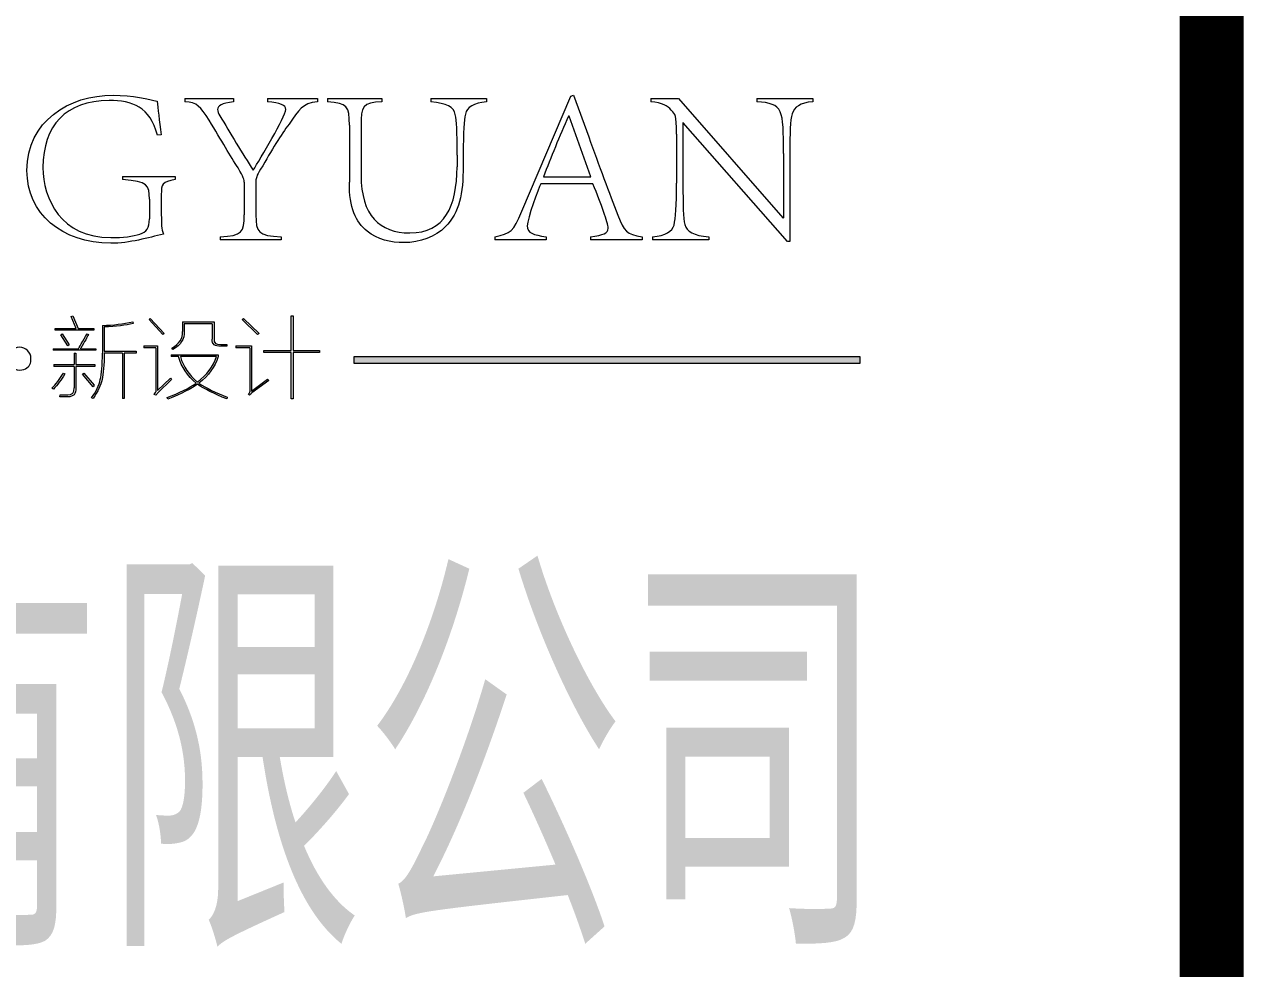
# Model space of a CAD drawing. Header units: inches. Extents: x -3733042 to -3450527, y 579159 to 997713.
# Drawn here: x -3718906.8 to -3718429, y 632456.5 to 632826.5 of the extents above; entities that cross this region are included whole.
import ezdxf

# ---------------------------------------------------------------- set-up
doc = ezdxf.new("R2010")
doc.units = ezdxf.units.IN
doc.header["$LTSCALE"] = 1000
doc.header["$MEASUREMENT"] = 0
doc.layers.get('0').update_dxf_attribs({"lineweight": 18})
for name, color, linetype, lineweight in [('PUB_TITLE', 153, 'Continuous', 18), ('SURFACE', 255, 'Continuous', 18), ('图层 1', 7, 'Continuous', 18)]:
    doc.layers.add(name, color=color, linetype=linetype, lineweight=lineweight)
doc.styles.add('-黑体', font='', dxfattribs={"width": 0.7})
doc.styles.get('-黑体').set_extended_font_data('微软雅黑')

# ---------------------------------------------------------------- blocks, each defined once
blk = doc.blocks.new('A$C25720DE8')
at = {"layer": 'PUB_TITLE'}
blk.add_lwpolyline([(87600, 1500, 150, 150, 0), (87600, 61500, 150, 150, 0), (3750, 61500, 150, 150, 0), (3750, 1500, 150, 150, 0)], format="xyseb", close=True, dxfattribs=at)

msp = doc.modelspace()

# ---------------------------------------------------------------- hatches: boundary and pattern name
msp.add_hatch(color=256).paths.add_polyline_path([(-3718777.58, 632696.3), (-3718579.44, 632696.3), (-3718579.44, 632693.62), (-3718777.58, 632693.62)], flags=0)

# ---------------------------------------------------------------- linework, layer by layer
for p, q in [((-3718843.96, 632797.41), (-3718843.96, 632796.17)), ((-3718824.85, 632797.41), (-3718824.85, 632796.17)), ((-3718811.58, 632797.41), (-3718811.58, 632796.17)), ((-3718791.93, 632797.41), (-3718791.93, 632796.17)), ((-3718788.05, 632797.41), (-3718788.05, 632796.17)), ((-3718766.72, 632797.41), (-3718766.72, 632796.17)), ((-3718747.52, 632797.41), (-3718747.52, 632796.17)), ((-3718725.76, 632797.41), (-3718725.76, 632796.17)), ((-3718661.36, 632797.41), (-3718661.36, 632796.17)), ((-3718619.77, 632797.41), (-3718619.77, 632796.17)), ((-3718597.83, 632797.41), (-3718597.83, 632796.17)), ((-3718779.47, 632786.97), (-3718779.47, 632764.59)), ((-3718774.86, 632786.97), (-3718774.86, 632767.33)), ((-3718648.8, 632787.86), (-3718648.8, 632764.32)), ((-3718651.28, 632783.52), (-3718651.28, 632764.32)), ((-3718609.34, 632775.91), (-3718609.34, 632750.69)), ((-3718606.86, 632775.91), (-3718606.86, 632741.4)), ((-3718737.26, 632775.29), (-3718737.26, 632770.6)), ((-3718734.87, 632775.29), (-3718734.87, 632771.05)), ((-3718868.37, 632766.89), (-3718868.37, 632765.65)), ((-3718847.67, 632766.89), (-3718847.67, 632765.65)), ((-3718820.69, 632764.59), (-3718820.69, 632751.84)), ((-3718816.09, 632765.21), (-3718816.09, 632751.84)), ((-3718857.84, 632758.04), (-3718857.84, 632750.34)), ((-3718853.15, 632759.81), (-3718853.15, 632751.84)), ((-3718830.07, 632743.26), (-3718830.07, 632742.02)), ((-3718806.18, 632743.26), (-3718806.18, 632742.02)), ((-3718722.49, 632743.26), (-3718722.49, 632742.02)), ((-3718702.41, 632743.26), (-3718702.41, 632742.02)), ((-3718684.98, 632743.26), (-3718684.98, 632742.02)), ((-3718664.72, 632743.26), (-3718664.72, 632742.02)), ((-3718660.65, 632743.26), (-3718660.65, 632742.02)), ((-3718638.62, 632743.26), (-3718638.62, 632742.02))]:
    msp.add_line(p, q)
at = {"lineweight": 9}
for p, q in [((-3718888.44, 632711.97), (-3718887.88, 632712.25)), ((-3718886.48, 632707.34), (-3718888.44, 632711.97)), ((-3718887.88, 632712.25), (-3718885.78, 632707.34)), ((-3718857.88, 632710.85), (-3718857.46, 632711.27)), ((-3718852.56, 632704.96), (-3718857.88, 632710.85)), ((-3718857.46, 632711.27), (-3718851.99, 632705.38)), ((-3718844.84, 632709.87), (-3718844.84, 632706.08)), ((-3718844.14, 632709.16), (-3718844.14, 632706.08)), ((-3718833.21, 632709.16), (-3718833.21, 632703.14)), ((-3718832.5, 632709.87), (-3718832.5, 632703.14)), ((-3718821.43, 632710.85), (-3718821.01, 632711.27)), ((-3718815.4, 632704.96), (-3718821.43, 632710.85)), ((-3718821.01, 632711.27), (-3718814.84, 632705.38)), ((-3718802.23, 632712.25), (-3718801.52, 632712.25)), ((-3718802.23, 632698.65), (-3718802.23, 632712.25)), ((-3718801.52, 632712.25), (-3718801.52, 632698.65)), ((-3718894.75, 632706.64), (-3718894.75, 632707.34)), ((-3718894.75, 632707.34), (-3718886.48, 632707.34)), ((-3718879.61, 632706.64), (-3718894.75, 632706.64)), ((-3718892.51, 632704.82), (-3718891.95, 632705.24)), ((-3718889.84, 632700.47), (-3718892.51, 632704.82)), ((-3718891.95, 632705.24), (-3718889.28, 632700.9)), ((-3718885.78, 632707.34), (-3718879.61, 632707.34)), ((-3718879.61, 632707.34), (-3718879.61, 632706.64)), ((-3718876.24, 632708.47), (-3718876.24, 632697.67)), ((-3718875.55, 632707.91), (-3718875.55, 632698.37)), ((-3718851.99, 632705.38), (-3718852.56, 632704.96)), ((-3718814.84, 632705.38), (-3718815.4, 632704.96)), ((-3718895.59, 632699.35), (-3718895.59, 632698.79)), ((-3718889.28, 632700.9), (-3718889.84, 632700.47)), ((-3718878.77, 632699.35), (-3718878.77, 632698.79)), ((-3718859.98, 632700.47), (-3718859.98, 632699.78)), ((-3718855.36, 632699.78), (-3718855.36, 632682.53)), ((-3718854.66, 632700.47), (-3718854.66, 632682.95)), ((-3718827.46, 632701.03), (-3718827.46, 632700.34)), ((-3718823.95, 632700.47), (-3718823.95, 632699.78)), ((-3718818.49, 632699.78), (-3718818.49, 632682.53)), ((-3718817.79, 632700.47), (-3718817.79, 632682.81)), ((-3718887.32, 632697.67), (-3718887.32, 632693.19)), ((-3718886.62, 632697.67), (-3718886.62, 632693.19)), ((-3718868.39, 632697.67), (-3718868.39, 632679.86)), ((-3718867.7, 632697.67), (-3718867.7, 632679.86)), ((-3718863.07, 632698.37), (-3718863.07, 632697.67)), ((-3718849.33, 632696.97), (-3718849.33, 632696.27)), ((-3718830.83, 632696.97), (-3718830.83, 632696.27)), ((-3718813.02, 632697.95), (-3718813.02, 632698.65)), ((-3718813.02, 632698.65), (-3718802.23, 632698.65)), ((-3718802.23, 632697.95), (-3718813.02, 632697.95)), ((-3718802.23, 632679.73), (-3718802.23, 632697.95)), ((-3718801.52, 632698.65), (-3718791.15, 632698.65)), ((-3718791.15, 632697.95), (-3718801.52, 632697.95)), ((-3718801.52, 632697.95), (-3718801.52, 632679.73)), ((-3718791.15, 632698.65), (-3718791.15, 632697.95)), ((-3718895.31, 632693.19), (-3718895.31, 632692.48)), ((-3718887.32, 632692.48), (-3718887.32, 632684.08)), ((-3718886.62, 632692.48), (-3718886.62, 632684.08)), ((-3718884.09, 632689.4), (-3718883.54, 632689.82)), ((-3718883.54, 632689.82), (-3718879.47, 632685.05)), ((-3718879.19, 632693.19), (-3718879.19, 632692.48)), ((-3718879.89, 632684.49), (-3718884.09, 632689.4)), ((-3718879.47, 632685.05), (-3718879.89, 632684.49)), ((-3718801.52, 632679.73), (-3718802.23, 632679.73))]:
    msp.add_line(p, q, dxfattribs=at)
at = {"lineweight": 0}
for p, q in [((-3718777.58, 632696.3), (-3718579.44, 632696.3)), ((-3718777.58, 632693.62), (-3718777.58, 632696.3)), ((-3718579.44, 632693.62), (-3718777.58, 632693.62))]:
    msp.add_line(p, q, dxfattribs=at)
for points, knots in [([(-3718852.36, 632744.32), (-3718858.11, 632742.91), (-3718865.63, 632740.7), (-3718872.88, 632740.7), (-3718892.17, 632740.7), (-3718905.8, 632752.37), (-3718905.8, 632769.19), (-3718905.8, 632788.56), (-3718889.43, 632798.74), (-3718872, 632798.74), (-3718864.48, 632798.74), (-3718857.75, 632797.24), (-3718854.74, 632796.35)], [0, 0, 0, 0, 33.705261, 33.705261, 33.705261, 67.410522, 67.410522, 67.410522, 101.115782, 101.115782, 101.115782, 134.821043, 134.821043, 134.821043, 134.821043]), ([(-3718854.66, 632783.08), (-3718857.58, 632794.23), (-3718864.48, 632796.62), (-3718873.59, 632796.62), (-3718890.58, 632796.62), (-3718899.52, 632786.79), (-3718899.52, 632770.43), (-3718899.52, 632758.04), (-3718892.44, 632742.91), (-3718872.88, 632742.91), (-3718868.19, 632742.91), (-3718864.21, 632743.44), (-3718861.56, 632744.32)], [0, 0, 0, 0, 29.848745, 29.848745, 29.848745, 59.69749, 59.69749, 59.69749, 89.546235, 89.546235, 89.546235, 119.39498, 119.39498, 119.39498, 119.39498]), ([(-3718824.85, 632796.17), (-3718829.54, 632795.56), (-3718831.13, 632794.67), (-3718831.13, 632793.16), (-3718831.13, 632792.46), (-3718830.78, 632791.57), (-3718830.16, 632790.6)], [0, 0, 0, 0, 5.054294, 5.054294, 5.054294, 10.108587, 10.108587, 10.108587, 10.108587]), ([(-3718817.15, 632769.37), (-3718814.5, 632773.7), (-3718804.41, 632790.33), (-3718804.41, 632793.08), (-3718804.41, 632794.94), (-3718806.44, 632795.56), (-3718811.58, 632796.17)], [0, 0, 0, 0, 17.583386, 17.583386, 17.583386, 35.166771, 35.166771, 35.166771, 35.166771]), ([(-3718774.86, 632767.33), (-3718774.86, 632751.67), (-3718767.7, 632744.77), (-3718755.75, 632744.77), (-3718742.13, 632744.77), (-3718737.35, 632755.21), (-3718737.26, 632770.6)], [0, 0, 0, 0, 34.042655, 34.042655, 34.042655, 68.085311, 68.085311, 68.085311, 68.085311]), ([(-3718704.45, 632763.97), (-3718705.33, 632762.29), (-3718709.75, 632750.34), (-3718709.75, 632747.6), (-3718709.75, 632744.59), (-3718707.37, 632744.06), (-3718702.41, 632743.26)], [0, 0, 0, 0, 13.211114, 13.211114, 13.211114, 26.422228, 26.422228, 26.422228, 26.422228]), ([(-3718684.98, 632743.26), (-3718679.93, 632743.97), (-3718678.08, 632744.5), (-3718678.08, 632746.63), (-3718678.08, 632748.92), (-3718680.73, 632755.83), (-3718684, 632763.97)], [0, 0, 0, 0, 13.259922, 13.259922, 13.259922, 26.519844, 26.519844, 26.519844, 26.519844]), ([(-3718741.86, 632747.15), (-3718745.75, 632743.26), (-3718751.86, 632740.96), (-3718758.05, 632740.96), (-3718763.28, 632740.96), (-3718768.4, 632742.11), (-3718772.47, 632745.39)], [0, 0, 0, 0, 16.482341, 16.482341, 16.482341, 32.964682, 32.964682, 32.964682, 32.964682])]:
    msp.add_open_spline(points, degree=3, knots=knots)
for points in [[(-3718854.74, 632796.35), (-3718854.48, 632793.78), (-3718854.04, 632788.75), (-3718853.24, 632783.26)], [(-3718843.96, 632797.41), (-3718843.96, 632797.41), (-3718824.85, 632797.41), (-3718824.85, 632797.41)], [(-3718834.4, 632788.92), (-3718837.94, 632794.32), (-3718839.01, 632795.91), (-3718843.96, 632796.17)], [(-3718811.58, 632797.41), (-3718811.58, 632797.41), (-3718791.93, 632797.41), (-3718791.93, 632797.41)], [(-3718791.93, 632796.17), (-3718798.04, 632795.47), (-3718799.1, 632792.99), (-3718803.08, 632787.42)], [(-3718788.05, 632797.41), (-3718788.05, 632797.41), (-3718766.72, 632797.41), (-3718766.72, 632797.41)], [(-3718779.47, 632786.97), (-3718779.47, 632794.59), (-3718780.17, 632795.47), (-3718788.05, 632796.17)], [(-3718766.72, 632796.17), (-3718774.24, 632796), (-3718774.86, 632794.05), (-3718774.86, 632786.97)], [(-3718747.52, 632797.41), (-3718747.52, 632797.41), (-3718725.76, 632797.41), (-3718725.76, 632797.41)], [(-3718737.97, 632791.22), (-3718738.59, 632794.05), (-3718741.33, 632795.56), (-3718747.52, 632796.17)], [(-3718725.76, 632796.17), (-3718730.62, 632795.64), (-3718733.54, 632794.05), (-3718733.99, 632791.31)], [(-3718711.88, 632753.26), (-3718711.88, 632753.26), (-3718692.68, 632798.3), (-3718692.68, 632798.3)], [(-3718692.68, 632798.3), (-3718692.68, 632798.3), (-3718691.61, 632798.74), (-3718691.61, 632798.74)], [(-3718691.61, 632798.74), (-3718691.61, 632798.74), (-3718685.69, 632782.37), (-3718685.69, 632782.37)], [(-3718661.36, 632797.41), (-3718661.36, 632797.41), (-3718650.48, 632797.41), (-3718650.48, 632797.41)], [(-3718653.31, 632792.9), (-3718654.82, 632794.67), (-3718656.67, 632795.64), (-3718661.36, 632796.17)], [(-3718650.48, 632797.41), (-3718650.48, 632797.41), (-3718609.6, 632750.69), (-3718609.6, 632750.69)], [(-3718619.77, 632797.41), (-3718619.77, 632797.41), (-3718597.83, 632797.41), (-3718597.83, 632797.41)], [(-3718609.34, 632775.91), (-3718609.34, 632793.16), (-3718609.42, 632795.47), (-3718619.77, 632796.17)], [(-3718597.83, 632796.17), (-3718602.96, 632795.73), (-3718605.18, 632794.05), (-3718605.97, 632791.48)], [(-3718830.16, 632790.6), (-3718826.35, 632784.23), (-3718821.31, 632775.65), (-3718817.15, 632769.37)], [(-3718737.26, 632775.29), (-3718737.26, 632784.94), (-3718737.35, 632788.56), (-3718737.97, 632791.22)], [(-3718733.99, 632791.31), (-3718734.43, 632788.56), (-3718734.87, 632785.03), (-3718734.87, 632775.29)], [(-3718693.56, 632790.51), (-3718697.1, 632782.64), (-3718700.55, 632774.23), (-3718703.38, 632766.8)], [(-3718693.38, 632790.51), (-3718693.38, 632790.51), (-3718693.56, 632790.51), (-3718693.56, 632790.51)], [(-3718684.8, 632766.8), (-3718684.8, 632766.8), (-3718693.38, 632790.51), (-3718693.38, 632790.51)], [(-3718651.28, 632783.52), (-3718651.28, 632791.4), (-3718651.72, 632790.95), (-3718653.31, 632792.9)], [(-3718605.97, 632791.48), (-3718606.77, 632788.75), (-3718606.86, 632784.23), (-3718606.86, 632775.91)], [(-3718823.08, 632770.25), (-3718826.09, 632774.76), (-3718829.45, 632780.87), (-3718834.4, 632788.92)], [(-3718803.08, 632787.42), (-3718806.27, 632783.26), (-3718809.9, 632777.24), (-3718814.23, 632769.72)], [(-3718607.83, 632741.4), (-3718607.83, 632741.4), (-3718648.62, 632787.86), (-3718648.62, 632787.86)], [(-3718648.62, 632787.86), (-3718648.62, 632787.86), (-3718648.8, 632787.86), (-3718648.8, 632787.86)], [(-3718853.24, 632783.26), (-3718853.24, 632783.26), (-3718854.66, 632783.08), (-3718854.66, 632783.08)], [(-3718685.69, 632782.37), (-3718681.62, 632771.31), (-3718677.63, 632760.25), (-3718674.27, 632751.75)], [(-3718734.87, 632771.05), (-3718734.87, 632759.99), (-3718736.37, 632752.82), (-3718741.86, 632747.15)], [(-3718868.37, 632766.89), (-3718868.37, 632766.89), (-3718847.67, 632766.89), (-3718847.67, 632766.89)], [(-3718820.69, 632764.59), (-3718820.69, 632765.56), (-3718820.87, 632766.53), (-3718823.08, 632770.25)], [(-3718814.23, 632769.72), (-3718815.91, 632767.07), (-3718816, 632766.09), (-3718816.09, 632765.21)], [(-3718703.38, 632766.8), (-3718703.38, 632766.8), (-3718684.8, 632766.8), (-3718684.8, 632766.8)], [(-3718857.84, 632758.04), (-3718857.84, 632763.44), (-3718858.28, 632764.94), (-3718868.37, 632765.65)], [(-3718847.67, 632765.65), (-3718852.89, 632764.85), (-3718853.15, 632763.7), (-3718853.15, 632759.81)], [(-3718772.47, 632745.39), (-3718777.08, 632749.1), (-3718779.47, 632754.59), (-3718779.47, 632764.59)], [(-3718684, 632763.97), (-3718684, 632763.97), (-3718704.45, 632763.97), (-3718704.45, 632763.97)], [(-3718652.25, 632747.86), (-3718651.54, 632750.52), (-3718651.28, 632755.38), (-3718651.28, 632764.32)], [(-3718648.8, 632764.32), (-3718648.71, 632755.38), (-3718648.62, 632750.52), (-3718648, 632748.04)], [(-3718853.15, 632751.84), (-3718853.15, 632748.75), (-3718853.06, 632746.1), (-3718852.36, 632744.32)], [(-3718830.07, 632743.26), (-3718821.4, 632743.62), (-3718820.69, 632745.12), (-3718820.69, 632751.84)], [(-3718816.09, 632751.84), (-3718816.09, 632745.12), (-3718815.38, 632743.62), (-3718806.18, 632743.26)], [(-3718722.49, 632743.26), (-3718716.3, 632744.5), (-3718715.15, 632745.29), (-3718711.88, 632753.26)], [(-3718674.27, 632751.75), (-3718671.62, 632745.21), (-3718670.91, 632744.24), (-3718664.72, 632743.26)], [(-3718861.56, 632744.32), (-3718858.9, 632745.21), (-3718857.84, 632746.45), (-3718857.84, 632750.34)], [(-3718660.65, 632743.26), (-3718655.44, 632743.62), (-3718652.95, 632745.39), (-3718652.25, 632747.86)], [(-3718648, 632748.04), (-3718647.21, 632745.29), (-3718644.55, 632743.71), (-3718638.62, 632743.26)], [(-3718609.6, 632750.69), (-3718609.6, 632750.69), (-3718609.34, 632750.69), (-3718609.34, 632750.69)], [(-3718806.18, 632742.02), (-3718806.18, 632742.02), (-3718830.07, 632742.02), (-3718830.07, 632742.02)], [(-3718702.41, 632742.02), (-3718702.41, 632742.02), (-3718722.49, 632742.02), (-3718722.49, 632742.02)], [(-3718664.72, 632742.02), (-3718664.72, 632742.02), (-3718684.98, 632742.02), (-3718684.98, 632742.02)], [(-3718638.62, 632742.02), (-3718638.62, 632742.02), (-3718660.65, 632742.02), (-3718660.65, 632742.02)], [(-3718606.86, 632741.4), (-3718606.86, 632741.4), (-3718607.83, 632741.4), (-3718607.83, 632741.4)]]:
    msp.add_open_spline(points, degree=3)
at = {"lineweight": 9}
for points in [[(-3718876.24, 632708.47), (-3718871.95, 632708.65), (-3718867.98, 632709.12), (-3718864.33, 632709.87)], [(-3718864.19, 632709.31), (-3718867.09, 632708.56), (-3718870.87, 632708.09), (-3718875.55, 632707.91)], [(-3718864.33, 632709.87), (-3718864.33, 632709.87), (-3718864.19, 632709.31), (-3718864.19, 632709.31)], [(-3718844.84, 632709.87), (-3718844.84, 632709.87), (-3718832.5, 632709.87), (-3718832.5, 632709.87)], [(-3718833.21, 632709.16), (-3718833.21, 632709.16), (-3718844.14, 632709.16), (-3718844.14, 632709.16)], [(-3718881.71, 632704.96), (-3718882.18, 632704.02), (-3718883.16, 632702.25), (-3718884.66, 632699.63)], [(-3718883.96, 632702.3), (-3718883.12, 632703.79), (-3718882.55, 632704.77), (-3718882.27, 632705.24)], [(-3718882.27, 632705.24), (-3718882.27, 632705.24), (-3718881.71, 632704.96), (-3718881.71, 632704.96)], [(-3718849.05, 632699.63), (-3718846.06, 632701.32), (-3718844.66, 632703.46), (-3718844.84, 632706.08)], [(-3718844.14, 632706.08), (-3718844.05, 632703.19), (-3718845.54, 632700.84), (-3718848.63, 632699.07)], [(-3718895.59, 632699.35), (-3718895.59, 632699.35), (-3718885.64, 632699.35), (-3718885.64, 632699.35)], [(-3718885.64, 632699.35), (-3718885.36, 632699.91), (-3718884.8, 632700.9), (-3718883.96, 632702.3)], [(-3718884.8, 632699.35), (-3718884.8, 632699.35), (-3718878.77, 632699.35), (-3718878.77, 632699.35)], [(-3718884.66, 632699.63), (-3718884.75, 632699.54), (-3718884.8, 632699.44), (-3718884.8, 632699.35)], [(-3718859.98, 632700.47), (-3718859.98, 632700.47), (-3718854.66, 632700.47), (-3718854.66, 632700.47)], [(-3718855.36, 632699.78), (-3718855.36, 632699.78), (-3718859.98, 632699.78), (-3718859.98, 632699.78)], [(-3718848.63, 632699.07), (-3718848.63, 632699.07), (-3718849.05, 632699.63), (-3718849.05, 632699.63)], [(-3718829.84, 632700.34), (-3718832.18, 632700.24), (-3718833.3, 632701.18), (-3718833.21, 632703.14)], [(-3718832.5, 632703.14), (-3718832.69, 632701.64), (-3718831.81, 632700.94), (-3718829.84, 632701.03)], [(-3718829.84, 632701.03), (-3718829.84, 632701.03), (-3718827.46, 632701.03), (-3718827.46, 632701.03)], [(-3718827.46, 632700.34), (-3718827.46, 632700.34), (-3718829.84, 632700.34), (-3718829.84, 632700.34)], [(-3718823.95, 632700.47), (-3718823.95, 632700.47), (-3718817.79, 632700.47), (-3718817.79, 632700.47)], [(-3718818.49, 632699.78), (-3718818.49, 632699.78), (-3718823.95, 632699.78), (-3718823.95, 632699.78)], [(-3718878.77, 632698.79), (-3718878.77, 632698.79), (-3718895.59, 632698.79), (-3718895.59, 632698.79)], [(-3718887.32, 632697.67), (-3718887.32, 632697.67), (-3718886.62, 632697.67), (-3718886.62, 632697.67)], [(-3718877.09, 632687.3), (-3718876.53, 632689.45), (-3718876.24, 632692.9), (-3718876.24, 632697.67)], [(-3718875.55, 632697.67), (-3718875.55, 632693), (-3718875.83, 632689.54), (-3718876.39, 632687.3)], [(-3718875.55, 632698.37), (-3718875.55, 632698.37), (-3718863.07, 632698.37), (-3718863.07, 632698.37)], [(-3718868.39, 632697.67), (-3718868.39, 632697.67), (-3718875.55, 632697.67), (-3718875.55, 632697.67)], [(-3718863.07, 632697.67), (-3718863.07, 632697.67), (-3718867.7, 632697.67), (-3718867.7, 632697.67)], [(-3718849.33, 632696.97), (-3718849.33, 632696.97), (-3718830.83, 632696.97), (-3718830.83, 632696.97)], [(-3718846.38, 632696.27), (-3718846.38, 632696.27), (-3718849.33, 632696.27), (-3718849.33, 632696.27)], [(-3718839.52, 632685.89), (-3718842.97, 632688.79), (-3718845.26, 632692.25), (-3718846.38, 632696.27)], [(-3718831.53, 632696.27), (-3718831.53, 632696.27), (-3718845.68, 632696.27), (-3718845.68, 632696.27)], [(-3718845.68, 632696.27), (-3718844.56, 632692.34), (-3718842.32, 632689.03), (-3718838.96, 632686.31)], [(-3718838.96, 632686.31), (-3718835.31, 632689.12), (-3718832.84, 632692.44), (-3718831.53, 632696.27)], [(-3718830.83, 632696.27), (-3718832.13, 632692.25), (-3718834.66, 632688.79), (-3718838.4, 632685.89)], [(-3718896.01, 632683.93), (-3718894.52, 632685.43), (-3718893.02, 632687.39), (-3718891.53, 632689.82)], [(-3718890.97, 632689.54), (-3718892.37, 632687.2), (-3718893.86, 632685.19), (-3718895.45, 632683.51)], [(-3718895.31, 632693.19), (-3718895.31, 632693.19), (-3718887.32, 632693.19), (-3718887.32, 632693.19)], [(-3718887.32, 632692.48), (-3718887.32, 632692.48), (-3718895.31, 632692.48), (-3718895.31, 632692.48)], [(-3718891.53, 632689.82), (-3718891.53, 632689.82), (-3718890.97, 632689.54), (-3718890.97, 632689.54)], [(-3718886.62, 632693.19), (-3718886.62, 632693.19), (-3718879.19, 632693.19), (-3718879.19, 632693.19)], [(-3718879.19, 632692.48), (-3718879.19, 632692.48), (-3718886.62, 632692.48), (-3718886.62, 632692.48)], [(-3718880.45, 632680.15), (-3718878.68, 632682.67), (-3718877.56, 632685.05), (-3718877.09, 632687.3)], [(-3718876.39, 632687.3), (-3718876.86, 632685.05), (-3718878.02, 632682.58), (-3718879.89, 632679.86)], [(-3718854.66, 632682.95), (-3718854.66, 632682.95), (-3718849.61, 632687.86), (-3718849.61, 632687.86)], [(-3718849.19, 632687.3), (-3718849.19, 632687.3), (-3718854.51, 632682.11), (-3718854.51, 632682.11)], [(-3718850.87, 632680.29), (-3718846.1, 632682.06), (-3718842.32, 632683.93), (-3718839.52, 632685.89)], [(-3718838.96, 632685.47), (-3718841.29, 632683.79), (-3718845.17, 632681.83), (-3718850.59, 632679.59)], [(-3718849.61, 632687.86), (-3718849.61, 632687.86), (-3718849.19, 632687.3), (-3718849.19, 632687.3)], [(-3718827.46, 632679.73), (-3718832.5, 632681.69), (-3718836.34, 632683.6), (-3718838.96, 632685.47)], [(-3718838.4, 632685.89), (-3718835.5, 632683.93), (-3718831.81, 632682.11), (-3718827.32, 632680.43)], [(-3718817.79, 632682.81), (-3718817.79, 632682.81), (-3718811.48, 632687.43), (-3718811.48, 632687.43)], [(-3718811.05, 632686.87), (-3718811.05, 632686.87), (-3718817.64, 632682.11), (-3718817.64, 632682.11)], [(-3718811.48, 632687.43), (-3718811.48, 632687.43), (-3718811.05, 632686.87), (-3718811.05, 632686.87)], [(-3718895.45, 632683.51), (-3718895.45, 632683.51), (-3718896.01, 632683.93), (-3718896.01, 632683.93)], [(-3718892.93, 632680.57), (-3718892.93, 632680.57), (-3718892.79, 632681.27), (-3718892.79, 632681.27)], [(-3718889.84, 632680.57), (-3718890.87, 632680.57), (-3718891.9, 632680.57), (-3718892.93, 632680.57)], [(-3718892.79, 632681.27), (-3718891.76, 632681.27), (-3718890.78, 632681.27), (-3718889.84, 632681.27)], [(-3718886.62, 632684.08), (-3718886.53, 632681.64), (-3718887.6, 632680.48), (-3718889.84, 632680.57)], [(-3718889.84, 632681.27), (-3718888.07, 632681.18), (-3718887.23, 632682.11), (-3718887.32, 632684.08)], [(-3718879.89, 632679.86), (-3718879.89, 632679.86), (-3718880.45, 632680.15), (-3718880.45, 632680.15)], [(-3718867.7, 632679.86), (-3718867.7, 632679.86), (-3718868.39, 632679.86), (-3718868.39, 632679.86)], [(-3718855.92, 632681.41), (-3718855.54, 632682.06), (-3718855.36, 632682.44), (-3718855.36, 632682.53)], [(-3718855.36, 632681.13), (-3718855.36, 632681.13), (-3718855.92, 632681.41), (-3718855.92, 632681.41)], [(-3718854.51, 632682.11), (-3718854.79, 632681.74), (-3718855.08, 632681.41), (-3718855.36, 632681.13)], [(-3718850.59, 632679.59), (-3718850.59, 632679.59), (-3718850.87, 632680.29), (-3718850.87, 632680.29)], [(-3718827.32, 632680.43), (-3718827.32, 632680.43), (-3718827.46, 632679.73), (-3718827.46, 632679.73)], [(-3718819.05, 632681.55), (-3718818.68, 632682.02), (-3718818.49, 632682.34), (-3718818.49, 632682.53)], [(-3718818.63, 632681.13), (-3718818.63, 632681.13), (-3718819.05, 632681.55), (-3718819.05, 632681.55)], [(-3718817.93, 632681.69), (-3718818.21, 632681.5), (-3718818.44, 632681.32), (-3718818.63, 632681.13)], [(-3718817.64, 632682.11), (-3718817.74, 632682.02), (-3718817.83, 632681.88), (-3718817.93, 632681.69)]]:
    msp.add_open_spline(points, degree=3, dxfattribs=at)
msp.add_open_spline([(-3718904.25, 632695.5), (-3718904.25, 632695.5), (-3718904.25, 632695.5), (-3718904.25, 632695.5), (-3718904.25, 632695.5), (-3718904.25, 632695.5), (-3718904.25, 632693.02), (-3718906.26, 632691.01), (-3718908.74, 632691.01), (-3718911.22, 632691.01), (-3718913.23, 632693.02), (-3718913.23, 632695.5), (-3718913.23, 632697.98), (-3718911.22, 632699.98), (-3718908.74, 632699.98), (-3718906.26, 632699.98), (-3718904.25, 632697.98), (-3718904.25, 632695.5)], degree=3, knots=[0, 0, 0, 0, 0.216619, 0.433238, 0.866475, 1.73295, 3.4659, 6.931801, 6.931801, 6.931801, 13.863602, 13.863602, 13.863602, 20.795402, 20.795402, 20.795402, 27.727203, 27.727203, 27.727203, 27.727203], dxfattribs=at)
at = {"layer": 'PUB_TITLE'}
msp.add_lwpolyline([(-3718441.54, 624109.34, 25, 25, 0), (-3718441.54, 634109.34, 25, 25, 0), (-3732416.54, 634109.34, 25, 25, 0), (-3732416.54, 624109.34, 25, 25, 0)], format="xyseb", close=True, dxfattribs=at)
at = {"layer": '图层 1', "lineweight": 0}
msp.add_line((-3718579.44, 632696.3), (-3718579.44, 632693.62), dxfattribs=at)

# ---------------------------------------------------------------- block references
at = {"layer": 'SURFACE', "xscale": 0.1666666666666667, "yscale": 0.1666666666666667, "zscale": 0.1666666666666667}
msp.add_blockref('A$C25720DE8', (-3733041.54, 623859.34), dxfattribs=at)

# ---------------------------------------------------------------- texts
at = {"style": '-黑体', "width": 0.6}
msp.add_text('工程设计有限公司', height=125, dxfattribs=at).set_placement((-3719387.58, 632478.65))

doc.saveas('drawing.dxf')
